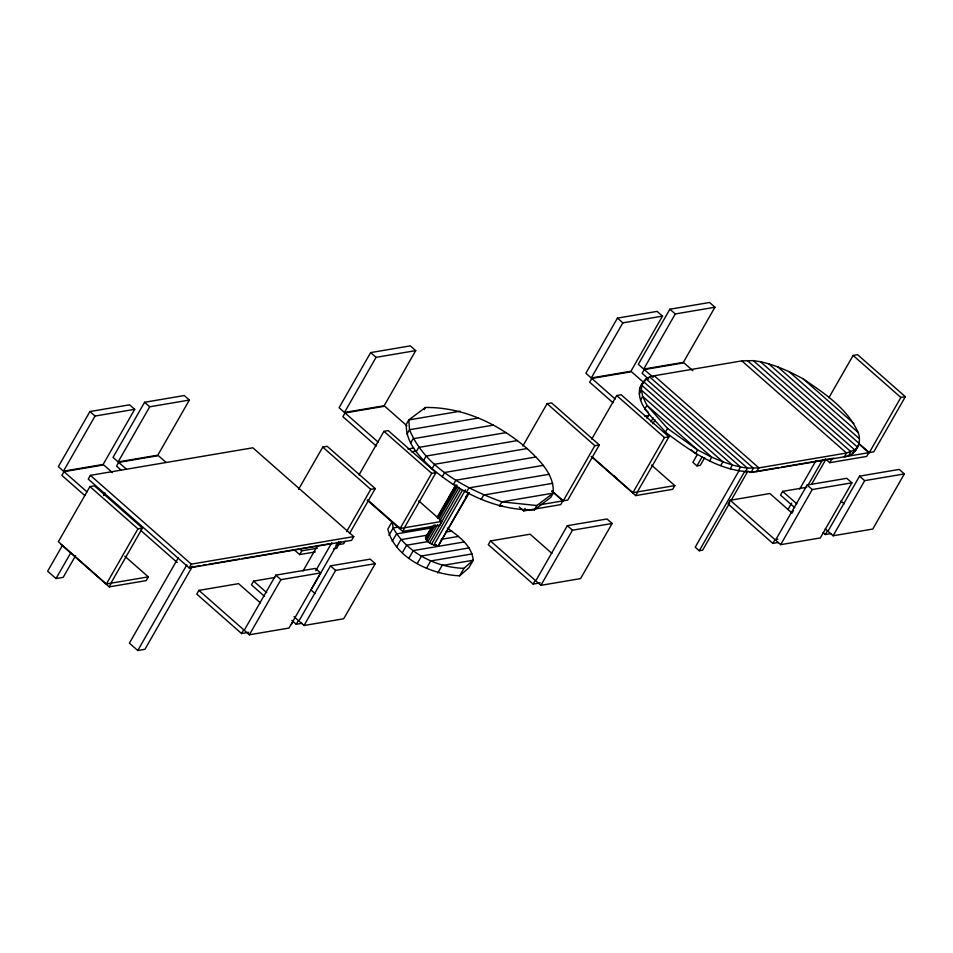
<?xml version="1.0" encoding="UTF-8"?>
<svg xmlns="http://www.w3.org/2000/svg" width="953" height="953" viewBox="0 0 953 953"><rect width="100%" height="100%" fill="white"/><g stroke="black" fill="none" stroke-linecap="round" stroke-linejoin="round"><path stroke-width="1.43" d="M760.399 361.711C775.48 364.951 789.584 371.551 803.105 378.817C824.154 393.148 847.3 408.325 858.069 432.376C862.513 442.668 855.782 455.594 844.382 456.761L846.514 453.02L854.758 449.923L857.533 447.183L760.399 361.711L753.311 360.639L741.839 360.889L654.223 375.756C646.849 376.59 641.75 382.165 639.594 388.967C637.08 407.515 655.473 419.32 665.432 432.162C691.521 451.805 722.267 473.903 756.765 471.616L868.85 452.675L858.856 443.884M855.389 450.924L859.225 443.502L768.571 363.724M89.916 411.541L58.347 466.66L63.47 471.175L103.138 464.445L134.707 409.325L129.584 404.811L89.916 411.541L95.038 416.056L134.707 409.325M63.47 471.175L95.038 416.056M112.418 472.617L103.674 464.921L64.018 471.652L61.874 475.392L84.817 495.584M90.392 475.344L88.248 479.085L189.159 567.893L351.609 540.339L353.754 536.599L252.855 447.791L90.392 475.344L191.291 564.152L353.754 536.599M89.927 486.59L58.359 541.709L106.379 583.975L110.87 583.224L142.438 528.093L94.407 485.827L89.927 486.59L137.959 528.855L142.438 528.093M62.279 545.664L47.65 571.204L56.013 578.566L63.184 577.351L75.621 555.635M144.594 402.273L113.026 457.392L118.148 461.907L157.817 455.177L189.385 400.057L184.251 395.543L144.594 402.273L149.716 406.776L189.385 400.057M118.148 461.907L149.716 406.776M166.001 462.384L158.353 455.653L118.684 462.384L116.552 466.112L120.924 469.96M56.013 578.566L70.641 553.026M103.567 495.548L105.021 492.987M106.379 583.975L137.959 528.855M61.147 544.616L109.178 586.881L111.31 583.141L148.287 576.875L124.831 556.23M148.287 576.875L146.143 580.615L109.178 586.881M178.414 557.576L129.394 643.156L137.768 650.518L144.939 649.303L192.482 566.273M137.768 650.518L186.776 564.938M189.159 567.893L191.291 564.152M260.419 602.88L238.572 583.653L198.915 590.372L196.771 594.112L241.562 633.531L248.638 632.327M370.657 352.598L339.089 407.717L344.486 412.47L384.154 405.74L415.722 350.621L410.326 345.868L370.657 352.598L376.054 357.351L415.722 350.621M298.527 489.401L322.757 447.1L327.236 446.338L375.256 488.603L349.56 533.477M344.486 412.47L376.054 357.351M406.943 425.812L384.69 406.216L345.022 412.947L342.889 416.687L376.268 446.064M274.833 577.494L253.593 581.104L251.449 584.844L264.553 596.375M241.562 633.531L243.694 629.79L198.915 590.372M275.81 575.147L244.242 630.267L249.364 634.781L289.033 628.051L320.601 572.932L315.467 568.417L275.81 575.147L280.932 579.662L320.601 572.932M249.364 634.781L280.932 579.662M294.06 549.667L299.647 554.575L301.791 550.834L317.432 548.189M303.018 571.038L317.647 545.497M358.995 474.928L383.952 431.34L388.216 430.613L435.974 472.64L404.406 527.771L400.141 528.486L367.941 500.146M315.765 570.74L331.858 542.638M291.261 624.489L293.453 620.653M311.012 589.99L338.815 541.459M336.528 542.602L338.756 544.568L336.623 548.309L333.776 548.785M336.981 542.531L339.208 544.497L340.674 541.923M346.547 531.667L370.777 489.365L375.256 488.603M291.868 620.415L296.24 624.263L298.372 620.522L294 616.674M330.488 565.868L298.92 620.999L304.043 625.502L343.699 618.783L375.279 563.652L370.145 559.149L330.488 565.868L335.611 570.382L375.279 563.652M345.165 541.173L343.688 543.734L339.208 544.497M407.014 434.08L409.516 429.72L408.813 419.928L425.407 407.479C463.361 407.026 498.895 424.18 527.14 448.565C539.624 460.347 554.527 474.439 553.205 493.142L550.703 497.502L534.335 509.903C496.156 510.546 460.633 492.868 432.102 468.626C419.618 456.94 405.525 442.716 406.312 424.288L408.813 419.928L460.12 411.219M424.156 409.659L425.407 407.479M304.043 625.502L335.611 570.382M410.588 443.097L413.078 438.737L493.309 425.133M416.175 451.782L418.677 447.422L506.067 432.602M423.597 460.43L426.098 456.07L517.3 440.608M388.907 535.419L393.196 527.95L392.136 521.613L387.859 529.082C394.661 558.458 432.281 574.754 459.668 575.815L468.924 567.726L473.2 560.257C471.949 545.497 458.405 536.003 447.326 528.069M432.102 468.626L434.604 464.266L527.14 448.565M392.207 541.375L396.484 533.894L432.471 527.795M400.141 528.486L431.709 473.367L435.974 472.64M367.167 500.158L402.702 531.429L404.846 527.688L442.049 521.386L418.724 500.861M396.615 547.141L400.903 539.66L428.516 534.978M442.216 476.822L444.717 472.462L535.92 456.987M402.369 552.68L406.657 545.199L428.219 541.542M409.028 558.065L413.304 550.584L464.171 541.959M453.402 484.553L455.903 480.193L543.293 465.374M432.102 526.175L425.467 537.766C427.015 543.055 433.281 545.473 438.32 545.783L469.388 492.582M437.272 517.157L455.713 484.958M426.98 535.812L429.195 531.941M430.673 529.368L432.15 526.795M438.046 516.49L455.748 485.577M425.92 539.1L434.032 524.936M437.725 518.492L456.892 485.006M426.599 540.399L435.45 524.948M439.13 518.503L457.571 486.316M427.945 541.59L437.534 524.853M439.75 520.981L458.929 487.495M417.295 563.461L421.571 555.98L469.079 547.927M429.565 543.019L460.537 488.925M442.049 521.386L439.905 525.127L402.702 531.429M431.578 544.092L462.562 489.997M465.541 489.747L433.829 545.128L436.248 544.711M466.434 492.248L468.936 487.888L549.154 474.284M465.469 497.645L466.946 495.072M438.32 545.783L468.554 492.975M426.42 568.429L430.696 560.948L472.152 553.919M437.772 573.015L442.049 565.534L473.2 560.257L463.944 568.333L459.668 575.815M481.205 499.372L483.707 495.012L552.728 483.314M522.863 445.98L547.093 403.667L551.573 402.905L599.33 444.944L567.762 500.063L563.271 500.825L552.168 491.045M617.449 318.099L585.881 373.231L591.277 377.972L630.934 371.253L662.502 316.122L657.105 311.381L617.449 318.099L622.845 322.853L662.502 316.122M551.954 553.431L530.106 534.204L490.45 540.935L488.305 544.663L533.096 584.082L540.172 582.879M591.277 377.972L622.845 322.853M643.716 382.498L631.47 371.718L591.813 378.448L589.669 382.189L613.041 402.762M519.266 506.996L523.709 510.903L525.139 508.414M534.335 509.903L536.837 505.543L553.205 493.142L501.886 501.85C465.421 488.472 424.967 467.637 409.516 429.72L478.525 418.01M591.742 439.13L616.698 395.543L621.189 394.78L668.935 436.819L637.366 491.939L632.887 492.701L591.801 456.535M669.876 309.213L638.307 364.332L643.704 369.085L683.372 362.354L714.941 307.235L709.544 302.482L669.876 309.213L675.272 313.954L714.941 307.235M551.727 491.129L562.83 500.897L560.686 504.637L523.709 510.903M563.271 500.825L594.851 445.694L599.33 444.944M643.704 369.085L675.272 313.954M692.819 370.669L683.909 362.831L644.252 369.561L642.108 373.29L648.779 379.175M639.594 388.967L643.43 381.545L740.564 467.03L747.426 468.126L758.898 467.887L846.514 453.02L741.839 360.889M644.55 381.343L645.979 378.853L747.426 468.126L745.282 471.866M639.26 393.839L641.393 390.111L641.738 385.226L732.392 465.016L740.564 467.03L738.42 470.77M533.096 584.082L535.229 580.341L490.45 540.935M567.345 525.699L535.777 580.818L540.899 585.333L580.568 578.602L612.136 523.483L607.001 518.968L567.345 525.699L572.467 530.213L612.136 523.483M640.535 400.141L642.667 396.4L641.393 390.111L722.874 461.812L732.392 465.016L730.248 468.757M540.899 585.333L572.467 530.213M646.92 418.236L649.124 414.4M650.97 421.798L653.162 417.962M652.865 423.787L655.068 419.951M665.432 432.162L667.565 428.433L646.908 405.311L642.667 396.4L711.736 457.19L722.874 461.812L720.73 465.552M632.887 492.701L664.455 437.57L668.935 436.819M591.253 456.499L635.675 495.596L637.819 491.867L674.795 485.589L651.471 465.064M674.795 485.589L672.651 489.33L635.675 495.596M697.274 454.676L692.879 462.336L696.929 465.898L700.288 465.326L704.684 457.666M696.929 465.898L702.051 456.964M709.604 460.93L711.736 457.19L697.632 449.947L667.565 428.433M739.111 470.544L695.213 547.189L699.264 550.751L702.623 550.179L729.688 502.922M699.264 550.751L744.615 471.556M791.729 512.762L769.881 493.535L730.212 500.265L728.08 503.994L772.859 543.413L778.53 542.46M731.154 500.361L747.974 470.985M751.286 471.985L753.43 468.245L649.827 377.066M756.765 471.616L758.898 467.887L654.223 375.756M828.884 397.746L853.114 355.445L857.593 354.683L905.35 396.722L873.782 451.841L869.303 452.604L859.308 443.8M806.738 487.281L782.651 491.367L780.519 495.107L794.719 507.604M787.988 509.545L791.645 503.16M799.698 489.103L815.792 461.002M772.859 543.413L775.003 539.684L777.839 539.195M807.12 485.029L775.539 540.148L780.674 544.663L820.33 537.933L851.899 482.814L846.776 478.299L807.12 485.029L812.242 489.544L851.899 482.814M792.038 513.107L793.504 510.546M808.132 485.006L822.761 459.453M811.491 484.434L825.393 460.168M780.674 544.663L812.242 489.544M825.298 458.774L829.741 462.681L831.874 458.953M848.766 455.451L850.91 451.71L747.307 360.532M852.613 453.664L854.758 449.923L753.311 360.639M868.85 452.675L866.706 456.416L829.741 462.681M869.303 452.604L900.871 397.472L905.35 396.722M823.118 532.596L825.298 534.526L827.442 530.785L825.25 528.867M859.546 476.143L827.978 531.262L833.101 535.777L872.769 529.046L904.337 473.927L899.215 469.412L859.546 476.143L864.681 480.646L904.337 473.927M833.101 535.777L864.681 480.646M641.286 385.286L643.835 382.582M407.955 449.006L413.626 448.041M411.482 451.782L415.734 451.055M644.824 416.187L649.076 415.472M502.326 505.709L499.396 506.21L501.886 501.85L536.837 505.543M398.914 526.973L393.196 527.95C406.895 552.859 436.093 567.547 463.944 568.333M540.077 504.756L562.83 500.897M191.243 567.202L199.999 565.725M202.918 565.224L205.836 564.736M208.755 564.236L239.382 559.042M242.3 558.541L329.821 543.698M749.773 472.485L778.744 467.566M781.639 467.077L833.804 458.226M335.921 545.045L338.756 544.568M299.647 554.575L315.288 551.918M445.956 532.024L451.77 531.035M441.168 539.35L458.417 536.42M296.24 624.263L301.898 623.298M825.298 534.526L830.968 533.561M853.114 355.445L900.871 397.472M803.105 378.817L853.828 423.466M789.001 371.587L858.069 432.376M777.862 366.953L859.344 438.666M840.891 500.98L844.167 503.875M644.252 369.561L653.15 377.388M782.651 491.367L796.851 503.863M648.076 411.958L644.776 409.051L646.908 405.311L697.632 449.947L695.499 453.688L691.08 449.804M616.698 395.543L664.455 437.57M591.813 378.448L615.185 399.021M730.212 500.265L775.003 539.684M547.093 403.667L594.851 445.694M614.006 475.714L617.044 478.382M383.952 431.34L431.709 473.367M345.022 412.947L378.412 442.323M322.757 447.1L370.777 489.365M299.552 548.868L301.791 550.834M310.726 589.764L315.098 593.6M118.684 462.384L126.332 469.102M253.593 581.104L266.697 592.635M140.532 530.225L177.27 562.568M64.018 471.652L86.949 491.843"/></g></svg>
